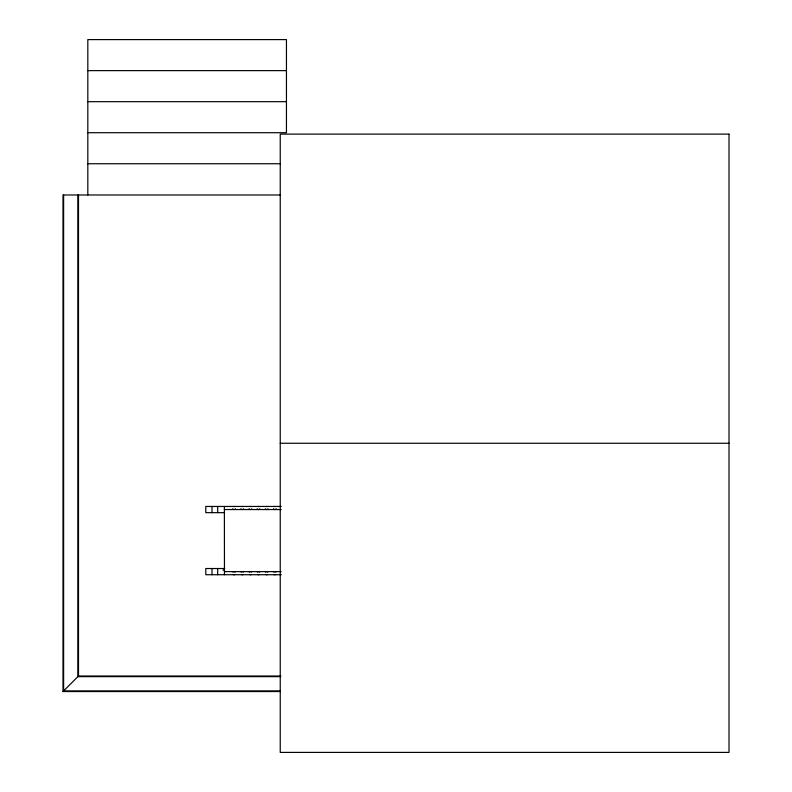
<?xml version="1.0" encoding="UTF-8"?>
<svg xmlns="http://www.w3.org/2000/svg" width="792" height="792" viewBox="0 0 792 792"><rect width="100%" height="100%" fill="white"/><g stroke="black" fill="none" stroke-linecap="round" stroke-linejoin="round"><path stroke-width="1.19" d="M280.398 691.545L62.994 691.545L78.507 676.022L78.507 194.98M223.007 570.309L223.71 569.824M87.823 70.636L286.447 70.636M87.823 101.673L286.447 101.673M87.823 132.71L286.447 132.71L286.447 39.6L87.823 39.6L87.823 194.98M87.823 163.736L280.279 163.736M280.398 194.98L62.994 194.98L62.994 691.545M280.239 443.263L729.006 443.263M281.299 506.454L205.791 506.454L205.791 512.662L224.671 512.662M224.374 509.553L281.14 509.553M224.671 568.517L205.791 568.517L205.791 574.725L281.299 574.725M224.374 571.626L281.15 571.626M78.507 676.022L280.992 676.022M280.408 676.645L77.893 676.645L77.893 194.98M280.467 690.921L63.617 690.921L63.617 194.98M224.374 506.454L224.463 574.725M217.691 506.454L217.691 512.662M217.691 568.517L217.691 574.725M211.999 506.454L211.999 512.662M211.999 568.517L211.999 574.725M259.855 508.781A1.554 1.554 0 0 1 257.172 508.781M258.113 506.504A1.554 1.554 0 0 1 258.915 506.504M243.57 508.781A1.554 1.554 0 0 1 240.877 508.781M241.817 506.504A1.554 1.554 0 0 1 242.619 506.504M276.151 508.781A1.554 1.554 0 0 1 273.468 508.781M274.408 506.504A1.554 1.554 0 0 1 275.21 506.504M235.422 508.781A1.554 1.554 0 0 1 232.729 508.781M233.67 506.504A1.554 1.554 0 0 1 234.472 506.504M251.708 508.781A1.554 1.554 0 0 1 249.025 508.781M249.965 506.504A1.554 1.554 0 0 1 250.767 506.504M268.003 508.781A1.554 1.554 0 0 1 265.32 508.781M266.26 506.504A1.554 1.554 0 0 1 267.062 506.504M259.291 574.517A1.554 1.554 0 0 1 257.737 574.517M257.42 572.081A1.554 1.554 0 0 1 259.608 572.081M242.995 574.517A1.554 1.554 0 0 1 241.441 574.517M241.124 572.081A1.554 1.554 0 0 1 243.322 572.081M275.586 574.517A1.554 1.554 0 0 1 274.032 574.517M273.715 572.081A1.554 1.554 0 0 1 275.903 572.081M234.848 574.517A1.554 1.554 0 0 1 233.293 574.517M232.977 572.081A1.554 1.554 0 0 1 235.175 572.081M251.143 574.517A1.554 1.554 0 0 1 249.589 574.517M249.272 572.081A1.554 1.554 0 0 1 251.47 572.081M267.439 574.517A1.554 1.554 0 0 1 265.884 574.517M265.567 572.081A1.554 1.554 0 0 1 267.755 572.081M729.006 134.115L280.239 134.115L280.239 752.4L729.006 752.4L729.006 134.115"/></g></svg>
